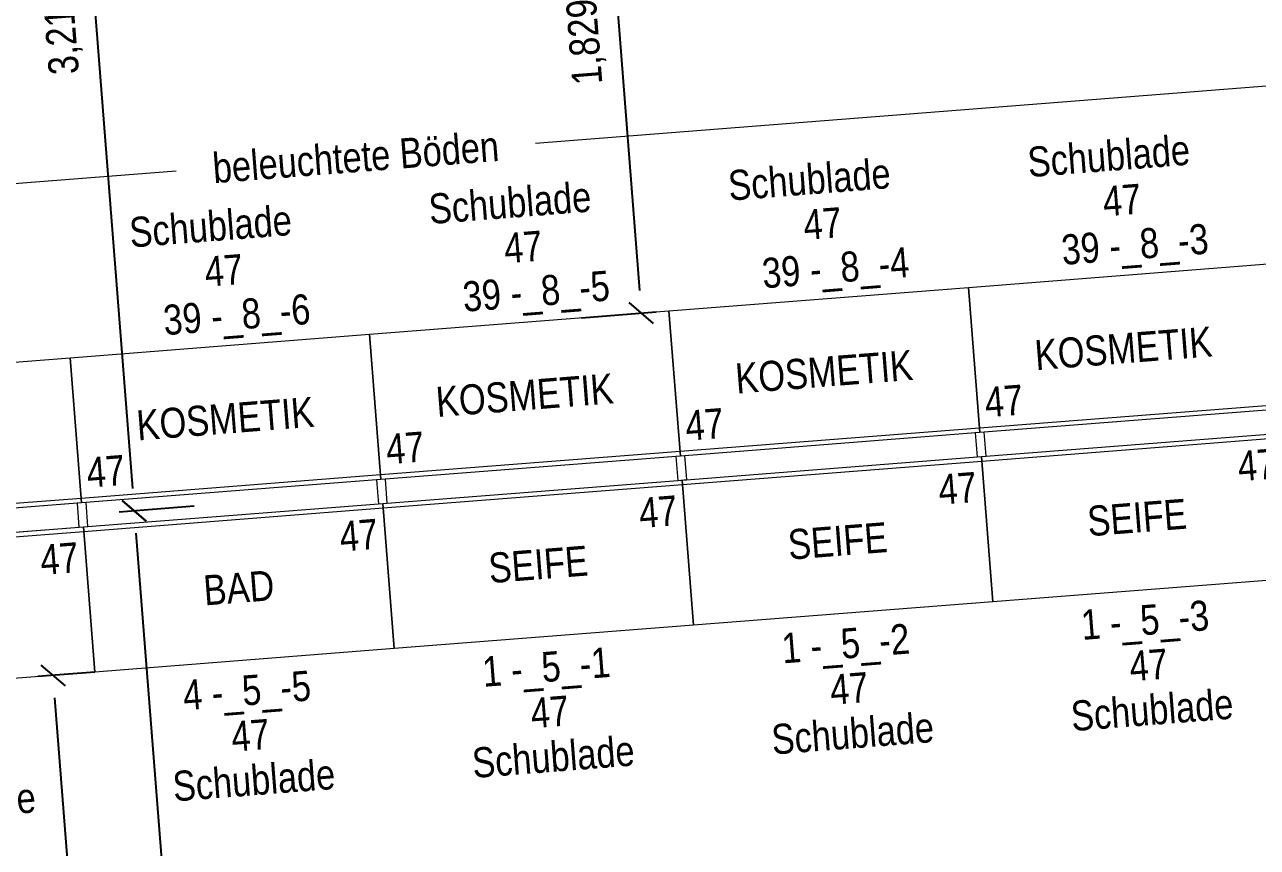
# Model space of a CAD drawing. Header units: millimetres. Extents: x 1954135 to 2038297, y 1349223 to 1397094.
# Drawn here: x 1992675 to 1996780, y 1381566 to 1384305 of the extents above; entities that cross this region are included whole.
import ezdxf
from ezdxf.enums import TextEntityAlignment as Align

# ---------------------------------------------------------------- set-up
doc = ezdxf.new("R2010")
doc.units = ezdxf.units.MM
doc.header["$MEASUREMENT"] = 0
doc.layers.get('Defpoints').update_dxf_attribs({"lineweight": 0})
for name, color, linetype, lineweight in [('10_Einrichtung', 7, 'Continuous', 0), ('10_Einrichtung (Construction)', 7, 'Continuous', 0), ('13_Ladenbau', 94, 'Continuous', 0), ('20_Sortimentierung', 7, 'Continuous', 0), ('21_Modulnummer', 7, 'Continuous', 0), ('TXT Schrift allgemein', 7, 'Continuous', 13)]:
    doc.layers.add(name, color=color, linetype=linetype, lineweight=lineweight)
doc.styles.add('Rossmann', font='ARIALN.TTF', dxfattribs={"height": 100})
doc.styles.add('Style-Arial Narrow', font='ARIALN.TTF')
doc.dimstyles.new('Rossmann', dxfattribs={"dimtxt": 100, "dimasz": 75, "dimexe": 50, "dimexo": 0.0625, "dimgap": 50, "dimtad": 1, "dimdec": 3, "dimlfac": 0.001, "dimzin": 3, "dimtxsty": 'Rossmann', "dimcen": 0, "dimadec": 3, "dimazin": 0, "dimtfac": 1, "dimtdec": 0, "dimtofl": 0, "dimtmove": 0, "dimatfit": 1, "dimfxl": 200, "dimfxlon": 1, "dimfrac": 2, "dimtolj": 1, "dimtzin": 3, "dimarcsym": 0})

# ---------------------------------------------------------------- blocks, each defined once
blk = doc.blocks.new('_Oblique-1')
at = {"color": 0, "linetype": 'ByBlock', "lineweight": -2}
blk.add_line((0.5, 0.5), (-0.5, -0.5), dxfattribs=at)
blk = doc.blocks.new('*D374')
at = {"layer": '10_Einrichtung', "color": 0, "linetype": 'ByBlock', "lineweight": -2, "transparency": 16777216}
for p, q in [((1994386.6, 1385153.3), (1994635.9, 1385172.8)), ((1994529.3, 1383329.8), (1994778.6, 1383349.3))]:
    blk.add_line(p, q, dxfattribs=at)
at = {"layer": '10_Einrichtung', "color": 0, "linetype": 'Continuous', "lineweight": -2, "transparency": 16777216}
blk.add_line((1994591.9, 1385094.1), (1994722.9, 1383420.2), dxfattribs=at)
at = {"layer": 'Defpoints', "color": 0, "linetype": 'Continuous', "lineweight": 0, "transparency": 16777216}
for p in [(1994010.4, 1385123.8), (1994728.7, 1383345.4), (1994053.4, 1383292.6)]:
    blk.add_point(p, dxfattribs=at)
at = {"layer": '10_Einrichtung', "color": 0, "linetype": 'Continuous', "lineweight": -2, "transparency": 16777216, "xscale": 75, "yscale": 75, "zscale": 75}
for p, rotation in [((1994586, 1385168.9), 94.47537400066294), ((1994728.7, 1383345.4), 274.475374000663)]:
    blk.add_blockref('_Oblique-1', p, dxfattribs=dict(at, rotation=rotation))
at = {"layer": '10_Einrichtung', "color": 0, "linetype": 'Continuous', "lineweight": 0, "transparency": 16777216, "insert": (1994547.6, 1384248.6), "char_height": 100, "attachment_point": 5, "rotation": 94.4754, "style": 'Style-Arial Narrow'}
blk.add_mtext('\\A1;1,829', dxfattribs=at)
blk = doc.blocks.new('*D401')
at = {"layer": '10_Einrichtung', "color": 0, "linetype": 'ByBlock', "lineweight": -2, "transparency": 16777216}
for p, q in [((1992909, 1382149.8), (1992719.6, 1382135)), ((1992706.6, 1380378.6), (1992955.9, 1380398.1))]:
    blk.add_line(p, q, dxfattribs=at)
at = {"layer": '10_Einrichtung', "color": 0, "linetype": 'Continuous', "lineweight": -2, "transparency": 16777216}
blk.add_line((1992775.3, 1382064.1), (1992900.2, 1380469), dxfattribs=at)
at = {"layer": 'Defpoints', "color": 0, "linetype": 'Continuous', "lineweight": 0, "transparency": 16777216}
for p in [(1992909.1, 1382149.8), (1992906, 1380394.2), (1992442.5, 1380357.9)]:
    blk.add_point(p, dxfattribs=at)
at = {"layer": '10_Einrichtung', "color": 0, "linetype": 'Continuous', "lineweight": -2, "transparency": 16777216, "xscale": 75, "yscale": 75, "zscale": 75}
for p, rotation in [((1992769.5, 1382138.9), 94.47537400066304), ((1992906, 1380394.2), 274.4753740006631)]:
    blk.add_blockref('_Oblique-1', p, dxfattribs=dict(at, rotation=rotation))
at = {"layer": '10_Einrichtung', "color": 0, "linetype": 'Continuous', "lineweight": 0, "transparency": 16777216, "insert": (1992728, 1381258), "char_height": 100, "attachment_point": 5, "rotation": 94.4754, "style": 'Style-Arial Narrow'}
blk.add_mtext('\\A1;1,750', dxfattribs=at)
blk = doc.blocks.new('*U693')
at = {"layer": '10_Einrichtung', "color": 7, "linetype": 'Continuous', "lineweight": 0}
blk.add_line((-500, 187.5), (500, 187.5), dxfattribs=at)
at = {"layer": '10_Einrichtung', "color": 7, "linetype": 'Continuous', "lineweight": 0, "flags": 128}
for points in [[(-485, 282.5), (-515, 282.5), (-515, 202.5), (-485, 202.5)], [(515, 282.5), (485, 282.5), (485, 202.5), (515, 202.5)], [(-500, 202.5), (500, 202.5), (500, -282.5), (-500, -282.5)]]:
    blk.add_lwpolyline(points, close=True, dxfattribs=at)
at = {"layer": '10_Einrichtung (Construction)', "color": 3, "linetype": 'Continuous', "lineweight": 0}
for p, q in [((-500, 202.5), (-500, -282.5)), ((500, 202.5), (500, -282.5))]:
    blk.add_line(p, q, dxfattribs=at)
at = {"layer": '10_Einrichtung (Construction)', "color": 5, "linetype": 'Continuous', "lineweight": 0}
blk.add_line((-500, 202.5), (500, 202.5), dxfattribs=at)
at = {"layer": '10_Einrichtung', "color": 7, "linetype": 'Continuous', "lineweight": 0, "style": 'Rossmann'}
blk.add_text('47', height=100, rotation=180, dxfattribs=at).set_placement((411.7, 103.6), align=Align.MIDDLE_CENTER)
blk = doc.blocks.new('R1 47_4')
at = {"layer": '10_Einrichtung', "color": 7, "linetype": 'Continuous', "lineweight": 0}
blk.add_blockref('*U693', (500, -242.5), dxfattribs=at)
blk = doc.blocks.new('I1 47_4')
at = {"layer": '10_Einrichtung', "color": 7, "linetype": 'Continuous', "lineweight": 0}
blk.add_blockref('R1 47_4', (0, 0), dxfattribs=at)
at = {"layer": '20_Sortimentierung', "color": 7, "linetype": 'Continuous', "lineweight": 0, "style": 'Style-Arial Narrow'}
blk.add_attdef('I1 47_4_0', text='', height=100, rotation=180, dxfattribs=at).set_placement((501.1, -282.5), align=Align.MIDDLE_CENTER)
at = {"layer": '21_Modulnummer', "color": 7, "linetype": 'Continuous', "lineweight": 0, "insert": (435.8, -675), "char_height": 100, "attachment_point": 2, "rotation": 180, "line_spacing_factor": 0.6, "style": 'Style-Arial Narrow'}
blk.add_mtext('39 -_8_-3', dxfattribs=at)
at = {"layer": '21_Modulnummer', "color": 251, "linetype": 'Continuous', "lineweight": 0, "style": 'Style-Arial Narrow'}
blk.add_attdef('I1 47_4_0', text='', height=100, rotation=180, dxfattribs=at).set_placement((467.6, -825), align=Align.TOP_CENTER)
at = {"layer": '21_Modulnummer', "color": 5, "linetype": 'Continuous', "lineweight": 0, "style": 'Style-Arial Narrow'}
blk.add_attdef('I1 47_4_0', text='', height=100, rotation=180, dxfattribs=at).set_placement((500, -975), align=Align.TOP_CENTER)
blk = doc.blocks.new('*U696')
at = {"layer": '10_Einrichtung', "color": 7, "linetype": 'Continuous', "lineweight": 0}
blk.add_line((-500, 187.5), (500, 187.5), dxfattribs=at)
at = {"layer": '10_Einrichtung', "color": 7, "linetype": 'Continuous', "lineweight": 0, "flags": 128}
for points in [[(-485, 282.5), (-515, 282.5), (-515, 202.5), (-485, 202.5)], [(515, 282.5), (485, 282.5), (485, 202.5), (515, 202.5)], [(-500, 202.5), (500, 202.5), (500, -282.5), (-500, -282.5)]]:
    blk.add_lwpolyline(points, close=True, dxfattribs=at)
at = {"layer": '10_Einrichtung (Construction)', "color": 3, "linetype": 'Continuous', "lineweight": 0}
for p, q in [((-500, 202.5), (-500, -282.5)), ((500, 202.5), (500, -282.5))]:
    blk.add_line(p, q, dxfattribs=at)
at = {"layer": '10_Einrichtung (Construction)', "color": 5, "linetype": 'Continuous', "lineweight": 0}
blk.add_line((-500, 202.5), (500, 202.5), dxfattribs=at)
at = {"layer": '10_Einrichtung', "color": 7, "linetype": 'Continuous', "lineweight": 0, "style": 'Rossmann'}
blk.add_text('47', height=100, rotation=180, dxfattribs=at).set_placement((411.7, 103.6), align=Align.MIDDLE_CENTER)
blk = doc.blocks.new('R1 47_5')
at = {"layer": '10_Einrichtung', "color": 7, "linetype": 'Continuous', "lineweight": 0}
blk.add_blockref('*U696', (500, -242.5), dxfattribs=at)
blk = doc.blocks.new('I1 47_5')
at = {"layer": '10_Einrichtung', "color": 7, "linetype": 'Continuous', "lineweight": 0}
blk.add_blockref('R1 47_5', (0, 0), dxfattribs=at)
at = {"layer": '20_Sortimentierung', "color": 7, "linetype": 'Continuous', "lineweight": 0, "style": 'Style-Arial Narrow'}
blk.add_attdef('I1 47_5_0', text='', height=100, rotation=180, dxfattribs=at).set_placement((501.1, -282.5), align=Align.MIDDLE_CENTER)
at = {"layer": '21_Modulnummer', "color": 7, "linetype": 'Continuous', "lineweight": 0, "insert": (435.8, -675), "char_height": 100, "attachment_point": 2, "rotation": 180, "line_spacing_factor": 0.6, "style": 'Style-Arial Narrow'}
blk.add_mtext('39 -_8_-4', dxfattribs=at)
at = {"layer": '21_Modulnummer', "color": 251, "linetype": 'Continuous', "lineweight": 0, "style": 'Style-Arial Narrow'}
blk.add_attdef('I1 47_5_0', text='', height=100, rotation=180, dxfattribs=at).set_placement((467.6, -825), align=Align.TOP_CENTER)
at = {"layer": '21_Modulnummer', "color": 5, "linetype": 'Continuous', "lineweight": 0, "style": 'Style-Arial Narrow'}
blk.add_attdef('I1 47_5_0', text='', height=100, rotation=180, dxfattribs=at).set_placement((500, -975), align=Align.TOP_CENTER)
blk = doc.blocks.new('*U699')
at = {"layer": '10_Einrichtung', "color": 7, "linetype": 'Continuous', "lineweight": 0}
blk.add_line((-500, 187.5), (500, 187.5), dxfattribs=at)
at = {"layer": '10_Einrichtung', "color": 7, "linetype": 'Continuous', "lineweight": 0, "flags": 128}
for points in [[(-485, 282.5), (-515, 282.5), (-515, 202.5), (-485, 202.5)], [(515, 282.5), (485, 282.5), (485, 202.5), (515, 202.5)], [(-500, 202.5), (500, 202.5), (500, -282.5), (-500, -282.5)]]:
    blk.add_lwpolyline(points, close=True, dxfattribs=at)
at = {"layer": '10_Einrichtung (Construction)', "color": 3, "linetype": 'Continuous', "lineweight": 0}
for p, q in [((-500, 202.5), (-500, -282.5)), ((500, 202.5), (500, -282.5))]:
    blk.add_line(p, q, dxfattribs=at)
at = {"layer": '10_Einrichtung (Construction)', "color": 5, "linetype": 'Continuous', "lineweight": 0}
blk.add_line((-500, 202.5), (500, 202.5), dxfattribs=at)
at = {"layer": '10_Einrichtung', "color": 7, "linetype": 'Continuous', "lineweight": 0, "style": 'Rossmann'}
blk.add_text('47', height=100, rotation=180, dxfattribs=at).set_placement((411.7, 103.6), align=Align.MIDDLE_CENTER)
blk = doc.blocks.new('R1 47_6')
at = {"layer": '10_Einrichtung', "color": 7, "linetype": 'Continuous', "lineweight": 0}
blk.add_blockref('*U699', (500, -242.5), dxfattribs=at)
blk = doc.blocks.new('I1 47_6')
at = {"layer": '10_Einrichtung', "color": 7, "linetype": 'Continuous', "lineweight": 0}
blk.add_blockref('R1 47_6', (0, 0), dxfattribs=at)
at = {"layer": '20_Sortimentierung', "color": 7, "linetype": 'Continuous', "lineweight": 0, "style": 'Style-Arial Narrow'}
blk.add_attdef('I1 47_6_0', text='', height=100, rotation=180, dxfattribs=at).set_placement((501.1, -282.5), align=Align.MIDDLE_CENTER)
at = {"layer": '21_Modulnummer', "color": 7, "linetype": 'Continuous', "lineweight": 0, "insert": (435.8, -675), "char_height": 100, "attachment_point": 2, "rotation": 180, "line_spacing_factor": 0.6, "style": 'Style-Arial Narrow'}
blk.add_mtext('39 -_8_-5', dxfattribs=at)
at = {"layer": '21_Modulnummer', "color": 251, "linetype": 'Continuous', "lineweight": 0, "style": 'Style-Arial Narrow'}
blk.add_attdef('I1 47_6_0', text='', height=100, rotation=180, dxfattribs=at).set_placement((467.6, -825), align=Align.TOP_CENTER)
at = {"layer": '21_Modulnummer', "color": 5, "linetype": 'Continuous', "lineweight": 0, "style": 'Style-Arial Narrow'}
blk.add_attdef('I1 47_6_0', text='', height=100, rotation=180, dxfattribs=at).set_placement((500, -975), align=Align.TOP_CENTER)
blk = doc.blocks.new('*U702')
at = {"layer": '10_Einrichtung', "color": 7, "linetype": 'Continuous', "lineweight": 0}
blk.add_line((-500, 187.5), (500, 187.5), dxfattribs=at)
at = {"layer": '10_Einrichtung', "color": 7, "linetype": 'Continuous', "lineweight": 0, "flags": 128}
for points in [[(-485, 282.5), (-515, 282.5), (-515, 202.5), (-485, 202.5)], [(515, 282.5), (485, 282.5), (485, 202.5), (515, 202.5)], [(-500, 202.5), (500, 202.5), (500, -282.5), (-500, -282.5)]]:
    blk.add_lwpolyline(points, close=True, dxfattribs=at)
at = {"layer": '10_Einrichtung (Construction)', "color": 3, "linetype": 'Continuous', "lineweight": 0}
for p, q in [((-500, 202.5), (-500, -282.5)), ((500, 202.5), (500, -282.5))]:
    blk.add_line(p, q, dxfattribs=at)
at = {"layer": '10_Einrichtung (Construction)', "color": 5, "linetype": 'Continuous', "lineweight": 0}
blk.add_line((-500, 202.5), (500, 202.5), dxfattribs=at)
at = {"layer": '10_Einrichtung', "color": 7, "linetype": 'Continuous', "lineweight": 0, "style": 'Rossmann'}
blk.add_text('47', height=100, rotation=180, dxfattribs=at).set_placement((411.7, 103.6), align=Align.MIDDLE_CENTER)
blk = doc.blocks.new('R1 47_7')
at = {"layer": '10_Einrichtung', "color": 7, "linetype": 'Continuous', "lineweight": 0}
blk.add_blockref('*U702', (500, -242.5), dxfattribs=at)
blk = doc.blocks.new('I1 47_7')
at = {"layer": '10_Einrichtung', "color": 7, "linetype": 'Continuous', "lineweight": 0}
blk.add_blockref('R1 47_7', (0, 0), dxfattribs=at)
at = {"layer": '20_Sortimentierung', "color": 7, "linetype": 'Continuous', "lineweight": 0, "style": 'Style-Arial Narrow'}
blk.add_attdef('I1 47_7_0', text='', height=100, rotation=180, dxfattribs=at).set_placement((501.1, -282.5), align=Align.MIDDLE_CENTER)
at = {"layer": '21_Modulnummer', "color": 7, "linetype": 'Continuous', "lineweight": 0, "insert": (435.8, -675), "char_height": 100, "attachment_point": 2, "rotation": 180, "line_spacing_factor": 0.6, "style": 'Style-Arial Narrow'}
blk.add_mtext('39 -_8_-6', dxfattribs=at)
at = {"layer": '21_Modulnummer', "color": 251, "linetype": 'Continuous', "lineweight": 0, "style": 'Style-Arial Narrow'}
blk.add_attdef('I1 47_7_0', text='', height=100, rotation=180, dxfattribs=at).set_placement((467.6, -825), align=Align.TOP_CENTER)
at = {"layer": '21_Modulnummer', "color": 5, "linetype": 'Continuous', "lineweight": 0, "style": 'Style-Arial Narrow'}
blk.add_attdef('I1 47_7_0', text='', height=100, rotation=180, dxfattribs=at).set_placement((500, -975), align=Align.TOP_CENTER)
blk = doc.blocks.new('*U705')
at = {"layer": '10_Einrichtung', "color": 7, "linetype": 'Continuous', "lineweight": 0}
blk.add_line((-500, 187.5), (500, 187.5), dxfattribs=at)
at = {"layer": '10_Einrichtung', "color": 7, "linetype": 'Continuous', "lineweight": 0, "flags": 128}
for points in [[(-485, 282.5), (-515, 282.5), (-515, 202.5), (-485, 202.5)], [(515, 282.5), (485, 282.5), (485, 202.5), (515, 202.5)], [(-500, 202.5), (500, 202.5), (500, -282.5), (-500, -282.5)]]:
    blk.add_lwpolyline(points, close=True, dxfattribs=at)
at = {"layer": '10_Einrichtung (Construction)', "color": 3, "linetype": 'Continuous', "lineweight": 0}
for p, q in [((-500, 202.5), (-500, -282.5)), ((500, 202.5), (500, -282.5))]:
    blk.add_line(p, q, dxfattribs=at)
at = {"layer": '10_Einrichtung (Construction)', "color": 5, "linetype": 'Continuous', "lineweight": 0}
blk.add_line((-500, 202.5), (500, 202.5), dxfattribs=at)
at = {"layer": '10_Einrichtung', "color": 7, "linetype": 'Continuous', "lineweight": 0, "style": 'Rossmann'}
blk.add_text('47', height=100, rotation=180, dxfattribs=at).set_placement((411.7, 103.6), align=Align.MIDDLE_CENTER)
blk = doc.blocks.new('R1 47_8')
at = {"layer": '10_Einrichtung', "color": 7, "linetype": 'Continuous', "lineweight": 0}
blk.add_blockref('*U705', (500, -242.5), dxfattribs=at)
blk = doc.blocks.new('I1 47_8')
at = {"layer": '10_Einrichtung', "color": 7, "linetype": 'Continuous', "lineweight": 0}
blk.add_blockref('R1 47_8', (0, 0), dxfattribs=at)
at = {"layer": '20_Sortimentierung', "color": 7, "linetype": 'Continuous', "lineweight": 0, "style": 'Style-Arial Narrow'}
blk.add_attdef('I1 47_8_0', text='', height=100, rotation=180, dxfattribs=at).set_placement((501.1, -282.5), align=Align.MIDDLE_CENTER)
at = {"layer": '21_Modulnummer', "color": 7, "linetype": 'Continuous', "lineweight": 0, "insert": (435.8, -675), "char_height": 100, "attachment_point": 2, "rotation": 180, "line_spacing_factor": 0.6, "style": 'Style-Arial Narrow'}
blk.add_mtext('39 -_8_-7', dxfattribs=at)
at = {"layer": '21_Modulnummer', "color": 251, "linetype": 'Continuous', "lineweight": 0, "style": 'Style-Arial Narrow'}
blk.add_attdef('I1 47_8_0', text='', height=100, rotation=180, dxfattribs=at).set_placement((467.6, -825), align=Align.TOP_CENTER)
at = {"layer": '21_Modulnummer', "color": 5, "linetype": 'Continuous', "lineweight": 0, "style": 'Style-Arial Narrow'}
blk.add_attdef('I1 47_8_0', text='', height=100, rotation=180, dxfattribs=at).set_placement((500, -975), align=Align.TOP_CENTER)
blk = doc.blocks.new('*U726')
at = {"layer": '10_Einrichtung', "color": 7, "linetype": 'Continuous', "lineweight": 0}
blk.add_line((-500, 187.5), (500, 187.5), dxfattribs=at)
at = {"layer": '10_Einrichtung', "color": 7, "linetype": 'Continuous', "lineweight": 0, "flags": 128}
for points in [[(-485, 282.5), (-515, 282.5), (-515, 202.5), (-485, 202.5)], [(515, 282.5), (485, 282.5), (485, 202.5), (515, 202.5)], [(-500, 202.5), (500, 202.5), (500, -282.5), (-500, -282.5)]]:
    blk.add_lwpolyline(points, close=True, dxfattribs=at)
at = {"layer": '10_Einrichtung (Construction)', "color": 3, "linetype": 'Continuous', "lineweight": 0}
for p, q in [((-500, 202.5), (-500, -282.5)), ((500, 202.5), (500, -282.5))]:
    blk.add_line(p, q, dxfattribs=at)
at = {"layer": '10_Einrichtung (Construction)', "color": 5, "linetype": 'Continuous', "lineweight": 0}
blk.add_line((-500, 202.5), (500, 202.5), dxfattribs=at)
at = {"layer": '10_Einrichtung', "color": 7, "linetype": 'Continuous', "lineweight": 0, "style": 'Rossmann'}
blk.add_text('47', height=100, dxfattribs=at).set_placement((411.7, 103.6), align=Align.MIDDLE_CENTER)
blk = doc.blocks.new('R1 47_15')
at = {"layer": '10_Einrichtung', "color": 7, "linetype": 'Continuous', "lineweight": 0}
blk.add_blockref('*U726', (500, -242.5), dxfattribs=at)
blk = doc.blocks.new('I1 47_15')
at = {"layer": '10_Einrichtung', "color": 7, "linetype": 'Continuous', "lineweight": 0}
blk.add_blockref('R1 47_15', (0, 0), dxfattribs=at)
at = {"layer": '20_Sortimentierung', "color": 7, "linetype": 'Continuous', "lineweight": 0, "style": 'Style-Arial Narrow'}
blk.add_attdef('I1 47_15_0', text='', height=100, dxfattribs=at).set_placement((500, -282.5), align=Align.MIDDLE_CENTER)
at = {"layer": '21_Modulnummer', "color": 7, "linetype": 'Continuous', "lineweight": 0, "insert": (500, -575), "char_height": 100, "attachment_point": 2, "line_spacing_factor": 0.6, "style": 'Style-Arial Narrow'}
blk.add_mtext('4 -_5_-4', dxfattribs=at)
at = {"layer": '21_Modulnummer', "color": 251, "linetype": 'Continuous', "lineweight": 0, "style": 'Style-Arial Narrow'}
blk.add_attdef('I1 47_15_0', text='', height=100, dxfattribs=at).set_placement((500, -725), align=Align.TOP_CENTER)
at = {"layer": '21_Modulnummer', "color": 5, "linetype": 'Continuous', "lineweight": 0, "style": 'Style-Arial Narrow'}
blk.add_attdef('I1 47_15_0', text='', height=100, dxfattribs=at).set_placement((500, -875), align=Align.TOP_CENTER)
blk = doc.blocks.new('*U729')
at = {"layer": '10_Einrichtung', "color": 7, "linetype": 'Continuous', "lineweight": 0}
blk.add_line((-500, 187.5), (500, 187.5), dxfattribs=at)
at = {"layer": '10_Einrichtung', "color": 7, "linetype": 'Continuous', "lineweight": 0, "flags": 128}
for points in [[(-485, 282.5), (-515, 282.5), (-515, 202.5), (-485, 202.5)], [(515, 282.5), (485, 282.5), (485, 202.5), (515, 202.5)], [(-500, 202.5), (500, 202.5), (500, -282.5), (-500, -282.5)]]:
    blk.add_lwpolyline(points, close=True, dxfattribs=at)
at = {"layer": '10_Einrichtung (Construction)', "color": 3, "linetype": 'Continuous', "lineweight": 0}
for p, q in [((-500, 202.5), (-500, -282.5)), ((500, 202.5), (500, -282.5))]:
    blk.add_line(p, q, dxfattribs=at)
at = {"layer": '10_Einrichtung (Construction)', "color": 5, "linetype": 'Continuous', "lineweight": 0}
blk.add_line((-500, 202.5), (500, 202.5), dxfattribs=at)
at = {"layer": '10_Einrichtung', "color": 7, "linetype": 'Continuous', "lineweight": 0, "style": 'Rossmann'}
blk.add_text('47', height=100, dxfattribs=at).set_placement((411.7, 103.6), align=Align.MIDDLE_CENTER)
blk = doc.blocks.new('R1 47_16')
at = {"layer": '10_Einrichtung', "color": 7, "linetype": 'Continuous', "lineweight": 0}
blk.add_blockref('*U729', (500, -242.5), dxfattribs=at)
blk = doc.blocks.new('I1 47_16')
at = {"layer": '10_Einrichtung', "color": 7, "linetype": 'Continuous', "lineweight": 0}
blk.add_blockref('R1 47_16', (0, 0), dxfattribs=at)
at = {"layer": '20_Sortimentierung', "color": 7, "linetype": 'Continuous', "lineweight": 0, "style": 'Style-Arial Narrow'}
blk.add_attdef('I1 47_16_0', text='', height=100, dxfattribs=at).set_placement((500, -282.5), align=Align.MIDDLE_CENTER)
at = {"layer": '21_Modulnummer', "color": 7, "linetype": 'Continuous', "lineweight": 0, "insert": (500, -575), "char_height": 100, "attachment_point": 2, "line_spacing_factor": 0.6, "style": 'Style-Arial Narrow'}
blk.add_mtext('4 -_5_-5', dxfattribs=at)
at = {"layer": '21_Modulnummer', "color": 251, "linetype": 'Continuous', "lineweight": 0, "style": 'Style-Arial Narrow'}
blk.add_attdef('I1 47_16_0', text='', height=100, dxfattribs=at).set_placement((500, -725), align=Align.TOP_CENTER)
at = {"layer": '21_Modulnummer', "color": 5, "linetype": 'Continuous', "lineweight": 0, "style": 'Style-Arial Narrow'}
blk.add_attdef('I1 47_16_0', text='', height=100, dxfattribs=at).set_placement((500, -875), align=Align.TOP_CENTER)
blk = doc.blocks.new('*U732')
at = {"layer": '10_Einrichtung', "color": 7, "linetype": 'Continuous', "lineweight": 0}
blk.add_line((-500, 187.5), (500, 187.5), dxfattribs=at)
at = {"layer": '10_Einrichtung', "color": 7, "linetype": 'Continuous', "lineweight": 0, "flags": 128}
for points in [[(-485, 282.5), (-515, 282.5), (-515, 202.5), (-485, 202.5)], [(515, 282.5), (485, 282.5), (485, 202.5), (515, 202.5)], [(-500, 202.5), (500, 202.5), (500, -282.5), (-500, -282.5)]]:
    blk.add_lwpolyline(points, close=True, dxfattribs=at)
at = {"layer": '10_Einrichtung (Construction)', "color": 3, "linetype": 'Continuous', "lineweight": 0}
for p, q in [((-500, 202.5), (-500, -282.5)), ((500, 202.5), (500, -282.5))]:
    blk.add_line(p, q, dxfattribs=at)
at = {"layer": '10_Einrichtung (Construction)', "color": 5, "linetype": 'Continuous', "lineweight": 0}
blk.add_line((-500, 202.5), (500, 202.5), dxfattribs=at)
at = {"layer": '10_Einrichtung', "color": 7, "linetype": 'Continuous', "lineweight": 0, "style": 'Rossmann'}
blk.add_text('47', height=100, dxfattribs=at).set_placement((411.7, 103.6), align=Align.MIDDLE_CENTER)
blk = doc.blocks.new('R1 47_17')
at = {"layer": '10_Einrichtung', "color": 7, "linetype": 'Continuous', "lineweight": 0}
blk.add_blockref('*U732', (500, -242.5), dxfattribs=at)
blk = doc.blocks.new('I1 47_17')
at = {"layer": '10_Einrichtung', "color": 7, "linetype": 'Continuous', "lineweight": 0}
blk.add_blockref('R1 47_17', (0, 0), dxfattribs=at)
at = {"layer": '20_Sortimentierung', "color": 7, "linetype": 'Continuous', "lineweight": 0, "style": 'Style-Arial Narrow'}
blk.add_attdef('I1 47_17_0', text='', height=100, dxfattribs=at).set_placement((500, -282.5), align=Align.MIDDLE_CENTER)
at = {"layer": '21_Modulnummer', "color": 7, "linetype": 'Continuous', "lineweight": 0, "insert": (500, -575), "char_height": 100, "attachment_point": 2, "line_spacing_factor": 0.6, "style": 'Style-Arial Narrow'}
blk.add_mtext('1 -_5_-1', dxfattribs=at)
at = {"layer": '21_Modulnummer', "color": 251, "linetype": 'Continuous', "lineweight": 0, "style": 'Style-Arial Narrow'}
blk.add_attdef('I1 47_17_0', text='', height=100, dxfattribs=at).set_placement((500, -725), align=Align.TOP_CENTER)
at = {"layer": '21_Modulnummer', "color": 5, "linetype": 'Continuous', "lineweight": 0, "style": 'Style-Arial Narrow'}
blk.add_attdef('I1 47_17_0', text='', height=100, dxfattribs=at).set_placement((500, -875), align=Align.TOP_CENTER)
blk = doc.blocks.new('*U735')
at = {"layer": '10_Einrichtung', "color": 7, "linetype": 'Continuous', "lineweight": 0}
blk.add_line((-500, 187.5), (500, 187.5), dxfattribs=at)
at = {"layer": '10_Einrichtung', "color": 7, "linetype": 'Continuous', "lineweight": 0, "flags": 128}
for points in [[(-485, 282.5), (-515, 282.5), (-515, 202.5), (-485, 202.5)], [(515, 282.5), (485, 282.5), (485, 202.5), (515, 202.5)], [(-500, 202.5), (500, 202.5), (500, -282.5), (-500, -282.5)]]:
    blk.add_lwpolyline(points, close=True, dxfattribs=at)
at = {"layer": '10_Einrichtung (Construction)', "color": 3, "linetype": 'Continuous', "lineweight": 0}
for p, q in [((-500, 202.5), (-500, -282.5)), ((500, 202.5), (500, -282.5))]:
    blk.add_line(p, q, dxfattribs=at)
at = {"layer": '10_Einrichtung (Construction)', "color": 5, "linetype": 'Continuous', "lineweight": 0}
blk.add_line((-500, 202.5), (500, 202.5), dxfattribs=at)
at = {"layer": '10_Einrichtung', "color": 7, "linetype": 'Continuous', "lineweight": 0, "style": 'Rossmann'}
blk.add_text('47', height=100, dxfattribs=at).set_placement((411.7, 103.6), align=Align.MIDDLE_CENTER)
blk = doc.blocks.new('R1 47_18')
at = {"layer": '10_Einrichtung', "color": 7, "linetype": 'Continuous', "lineweight": 0}
blk.add_blockref('*U735', (500, -242.5), dxfattribs=at)
blk = doc.blocks.new('I1 47_18')
at = {"layer": '10_Einrichtung', "color": 7, "linetype": 'Continuous', "lineweight": 0}
blk.add_blockref('R1 47_18', (0, 0), dxfattribs=at)
at = {"layer": '20_Sortimentierung', "color": 7, "linetype": 'Continuous', "lineweight": 0, "style": 'Style-Arial Narrow'}
blk.add_attdef('I1 47_18_0', text='', height=100, dxfattribs=at).set_placement((500, -282.5), align=Align.MIDDLE_CENTER)
at = {"layer": '21_Modulnummer', "color": 7, "linetype": 'Continuous', "lineweight": 0, "insert": (500, -575), "char_height": 100, "attachment_point": 2, "line_spacing_factor": 0.6, "style": 'Style-Arial Narrow'}
blk.add_mtext('1 -_5_-2', dxfattribs=at)
at = {"layer": '21_Modulnummer', "color": 251, "linetype": 'Continuous', "lineweight": 0, "style": 'Style-Arial Narrow'}
blk.add_attdef('I1 47_18_0', text='', height=100, dxfattribs=at).set_placement((500, -725), align=Align.TOP_CENTER)
at = {"layer": '21_Modulnummer', "color": 5, "linetype": 'Continuous', "lineweight": 0, "style": 'Style-Arial Narrow'}
blk.add_attdef('I1 47_18_0', text='', height=100, dxfattribs=at).set_placement((500, -875), align=Align.TOP_CENTER)
blk = doc.blocks.new('*U738')
at = {"layer": '10_Einrichtung', "color": 7, "linetype": 'Continuous', "lineweight": 0}
blk.add_line((-500, 187.5), (500, 187.5), dxfattribs=at)
at = {"layer": '10_Einrichtung', "color": 7, "linetype": 'Continuous', "lineweight": 0, "flags": 128}
for points in [[(-485, 282.5), (-515, 282.5), (-515, 202.5), (-485, 202.5)], [(515, 282.5), (485, 282.5), (485, 202.5), (515, 202.5)], [(-500, 202.5), (500, 202.5), (500, -282.5), (-500, -282.5)]]:
    blk.add_lwpolyline(points, close=True, dxfattribs=at)
at = {"layer": '10_Einrichtung (Construction)', "color": 3, "linetype": 'Continuous', "lineweight": 0}
for p, q in [((-500, 202.5), (-500, -282.5)), ((500, 202.5), (500, -282.5))]:
    blk.add_line(p, q, dxfattribs=at)
at = {"layer": '10_Einrichtung (Construction)', "color": 5, "linetype": 'Continuous', "lineweight": 0}
blk.add_line((-500, 202.5), (500, 202.5), dxfattribs=at)
at = {"layer": '10_Einrichtung', "color": 7, "linetype": 'Continuous', "lineweight": 0, "style": 'Rossmann'}
blk.add_text('47', height=100, dxfattribs=at).set_placement((411.7, 103.6), align=Align.MIDDLE_CENTER)
blk = doc.blocks.new('R1 47_19')
at = {"layer": '10_Einrichtung', "color": 7, "linetype": 'Continuous', "lineweight": 0}
blk.add_blockref('*U738', (500, -242.5), dxfattribs=at)
blk = doc.blocks.new('I1 47_19')
at = {"layer": '10_Einrichtung', "color": 7, "linetype": 'Continuous', "lineweight": 0}
blk.add_blockref('R1 47_19', (0, 0), dxfattribs=at)
at = {"layer": '20_Sortimentierung', "color": 7, "linetype": 'Continuous', "lineweight": 0, "style": 'Style-Arial Narrow'}
blk.add_attdef('I1 47_19_0', text='', height=100, dxfattribs=at).set_placement((500, -282.5), align=Align.MIDDLE_CENTER)
at = {"layer": '21_Modulnummer', "color": 7, "linetype": 'Continuous', "lineweight": 0, "insert": (500, -575), "char_height": 100, "attachment_point": 2, "line_spacing_factor": 0.6, "style": 'Style-Arial Narrow'}
blk.add_mtext('1 -_5_-3', dxfattribs=at)
at = {"layer": '21_Modulnummer', "color": 251, "linetype": 'Continuous', "lineweight": 0, "style": 'Style-Arial Narrow'}
blk.add_attdef('I1 47_19_0', text='', height=100, dxfattribs=at).set_placement((500, -725), align=Align.TOP_CENTER)
at = {"layer": '21_Modulnummer', "color": 5, "linetype": 'Continuous', "lineweight": 0, "style": 'Style-Arial Narrow'}
blk.add_attdef('I1 47_19_0', text='', height=100, dxfattribs=at).set_placement((500, -875), align=Align.TOP_CENTER)
blk = doc.blocks.new('belB')
at = {"layer": '21_Modulnummer', "color": 5, "linetype": 'Continuous', "lineweight": 0, "flags": 128}
for points in [[(-793, 0.6), (-5193, 0.6), (-5193, -124.4)], [(407, 0.6), (4807, 0.6), (4807, -124.4)]]:
    blk.add_lwpolyline(points, dxfattribs=at)
at = {"layer": '21_Modulnummer', "color": 5, "style": 'Rossmann'}
blk.add_text('beleuchtete Böden', height=100, dxfattribs=at).set_placement((-193, 0.6), align=Align.MIDDLE_CENTER)
blk = doc.blocks.new('*D1469')
at = {"layer": '13_Ladenbau', "color": 0, "linetype": 'ByBlock', "lineweight": -2, "transparency": 16777216}
for p, q in [((1992988.2, 1385911.5), (1992739, 1385891.9)), ((1993239.4, 1382702.3), (1992990.2, 1382682.8))]:
    blk.add_line(p, q, dxfattribs=at)
at = {"layer": '13_Ladenbau', "color": 94, "linetype": 'Continuous', "lineweight": -2, "transparency": 16777216}
blk.add_line((1992794.7, 1385821.1), (1993034.2, 1382761.4), dxfattribs=at)
at = {"layer": 'Defpoints', "color": 0, "linetype": 'Continuous', "lineweight": 0, "transparency": 16777216}
for p in [(1994336.7, 1386017), (1993865.1, 1382751.2), (1993040, 1382686.7)]:
    blk.add_point(p, dxfattribs=at)
at = {"layer": '13_Ladenbau', "color": 94, "linetype": 'Continuous', "lineweight": -2, "transparency": 16777216, "xscale": 75, "yscale": 75, "zscale": 75}
for p, rotation in [((1992788.8, 1385895.8), 94.47537400065903), ((1993040, 1382686.7), 274.475374000659)]:
    blk.add_blockref('_Oblique-1', p, dxfattribs=dict(at, rotation=rotation))
at = {"layer": '13_Ladenbau', "color": 0, "linetype": 'Continuous', "lineweight": 0, "transparency": 16777216, "insert": (1992804.7, 1384282.7), "char_height": 100, "attachment_point": 5, "rotation": 94.4754, "style": 'Style-Arial Narrow'}
blk.add_mtext('\\A1;3,219', dxfattribs=at)
blk = doc.blocks.new('*D1467')
at = {"layer": '13_Ladenbau', "color": 0, "linetype": 'ByBlock', "lineweight": -2, "transparency": 16777216}
for p, q in [((1993239.4, 1382702.3), (1992990.2, 1382682.8)), ((1993457.9, 1379910.8), (1993208.7, 1379891.3))]:
    blk.add_line(p, q, dxfattribs=at)
at = {"layer": '13_Ladenbau', "color": 94, "linetype": 'Continuous', "lineweight": -2, "transparency": 16777216}
blk.add_line((1993045.9, 1382611.9), (1993252.7, 1379970), dxfattribs=at)
at = {"layer": 'Defpoints', "color": 0, "linetype": 'Continuous', "lineweight": 0, "transparency": 16777216}
for p in [(1993865.1, 1382751.2), (1993258.5, 1379895.2), (1993480.4, 1379912.6)]:
    blk.add_point(p, dxfattribs=at)
at = {"layer": '13_Ladenbau', "color": 94, "linetype": 'Continuous', "lineweight": -2, "transparency": 16777216, "xscale": 75, "yscale": 75, "zscale": 75}
for p, rotation in [((1993040, 1382686.7), 94.47537400065903), ((1993258.5, 1379895.2), 274.475374000659)]:
    blk.add_blockref('_Oblique-1', p, dxfattribs=dict(at, rotation=rotation))
at = {"layer": '13_Ladenbau', "color": 0, "linetype": 'Continuous', "lineweight": 0, "transparency": 16777216, "insert": (1993039.5, 1381282.3), "char_height": 100, "attachment_point": 5, "rotation": 94.4754, "style": 'Style-Arial Narrow'}
blk.add_mtext('\\A1;2,800', dxfattribs=at)

msp = doc.modelspace()

# ---------------------------------------------------------------- block references
at = {"layer": '21_Modulnummer', "color": 5, "rotation": 4.475374000658994}
msp.add_blockref('belB', (1993970.4037, 1383879.0097), dxfattribs=at)
at = {"layer": 'TXT Schrift allgemein'}
ref = msp.add_blockref('I1 47_4', (1996855.9188, 1382985.33), dxfattribs=dict(at, rotation=184.4753740006629))
ref.add_attrib('I1 47_4_0', '47', dxfattribs={"layer": '21_Modulnummer', "color": 251, "linetype": 'Continuous', "lineweight": 0, "height": 100, "rotation": 4.475374, "style": 'Style-Arial Narrow'}).set_placement((1996325.4017, 1383771.3299), align=Align.TOP_CENTER)
ref.add_attrib('I1 47_4_0', 'KOSMETIK', dxfattribs={"layer": '20_Sortimentierung', "color": 7, "linetype": 'Continuous', "lineweight": 0, "height": 100, "rotation": 4.475374, "style": 'Style-Arial Narrow'}).set_placement((1996334.3219, 1383227.869), align=Align.MIDDLE_CENTER)
ref.add_attrib('I1 47_4_0', 'Schublade', dxfattribs={"layer": '21_Modulnummer', "color": 5, "linetype": 'Continuous', "lineweight": 0, "height": 100, "rotation": 4.475374, "style": 'Style-Arial Narrow'}).set_placement((1996281.3635, 1383918.3419), align=Align.TOP_CENTER)
ref = msp.add_blockref('I1 47_5', (1995858.9679, 1382907.2994), dxfattribs=dict(at, rotation=184.4753740006629))
ref.add_attrib('I1 47_5_0', '47', dxfattribs={"layer": '21_Modulnummer', "color": 251, "linetype": 'Continuous', "lineweight": 0, "height": 100, "rotation": 4.475374, "style": 'Style-Arial Narrow'}).set_placement((1995328.4507, 1383693.2993), align=Align.TOP_CENTER)
ref.add_attrib('I1 47_5_0', 'KOSMETIK', dxfattribs={"layer": '20_Sortimentierung', "color": 7, "linetype": 'Continuous', "lineweight": 0, "height": 100, "rotation": 4.475374, "style": 'Style-Arial Narrow'}).set_placement((1995337.371, 1383149.8384), align=Align.MIDDLE_CENTER)
ref.add_attrib('I1 47_5_0', 'Schublade', dxfattribs={"layer": '21_Modulnummer', "color": 5, "linetype": 'Continuous', "lineweight": 0, "height": 100, "rotation": 4.475374, "style": 'Style-Arial Narrow'}).set_placement((1995284.4126, 1383840.3113), align=Align.TOP_CENTER)
ref = msp.add_blockref('I1 47_6', (1994862.0169, 1382829.2688), dxfattribs=dict(at, rotation=184.4753740006629))
ref.add_attrib('I1 47_6_0', '47', dxfattribs={"layer": '21_Modulnummer', "color": 251, "linetype": 'Continuous', "lineweight": 0, "height": 100, "rotation": 4.475374, "style": 'Style-Arial Narrow'}).set_placement((1994331.4997, 1383615.2687), align=Align.TOP_CENTER)
ref.add_attrib('I1 47_6_0', 'KOSMETIK', dxfattribs={"layer": '20_Sortimentierung', "color": 7, "linetype": 'Continuous', "lineweight": 0, "height": 100, "rotation": 4.475374, "style": 'Style-Arial Narrow'}).set_placement((1994340.42, 1383071.8077), align=Align.MIDDLE_CENTER)
ref.add_attrib('I1 47_6_0', 'Schublade', dxfattribs={"layer": '21_Modulnummer', "color": 5, "linetype": 'Continuous', "lineweight": 0, "height": 100, "rotation": 4.475374, "style": 'Style-Arial Narrow'}).set_placement((1994287.4616, 1383762.2806), align=Align.TOP_CENTER)
ref = msp.add_blockref('I1 47_7', (1993865.066, 1382751.2382), dxfattribs=dict(at, rotation=184.4753740006629))
ref.add_attrib('I1 47_7_0', '47', dxfattribs={"layer": '21_Modulnummer', "color": 251, "linetype": 'Continuous', "lineweight": 0, "height": 100, "rotation": 4.475374, "style": 'Style-Arial Narrow'}).set_placement((1993334.5488, 1383537.2381), align=Align.TOP_CENTER)
ref.add_attrib('I1 47_7_0', 'KOSMETIK', dxfattribs={"layer": '20_Sortimentierung', "color": 7, "linetype": 'Continuous', "lineweight": 0, "height": 100, "rotation": 4.475374, "style": 'Style-Arial Narrow'}).set_placement((1993343.469, 1382993.7771), align=Align.MIDDLE_CENTER)
ref.add_attrib('I1 47_7_0', 'Schublade', dxfattribs={"layer": '21_Modulnummer', "color": 5, "linetype": 'Continuous', "lineweight": 0, "height": 100, "rotation": 4.475374, "style": 'Style-Arial Narrow'}).set_placement((1993290.5106, 1383684.25), align=Align.TOP_CENTER)
ref = msp.add_blockref('I1 47_8', (1992868.115, 1382673.2075), dxfattribs=dict(at, rotation=184.4753740006629))
ref.add_attrib('I1 47_8_0', '47', dxfattribs={"layer": '21_Modulnummer', "color": 251, "linetype": 'Continuous', "lineweight": 0, "height": 100, "rotation": 4.475374, "style": 'Style-Arial Narrow'}).set_placement((1992337.5978, 1383459.2075), align=Align.TOP_CENTER)
ref.add_attrib('I1 47_8_0', 'KOSMETIK', dxfattribs={"layer": '20_Sortimentierung', "color": 7, "linetype": 'Continuous', "lineweight": 0, "height": 100, "rotation": 4.475374, "style": 'Style-Arial Narrow'}).set_placement((1992346.5181, 1382915.7465), align=Align.MIDDLE_CENTER)
ref.add_attrib('I1 47_8_0', 'Schublade', dxfattribs={"layer": '21_Modulnummer', "color": 5, "linetype": 'Continuous', "lineweight": 0, "height": 100, "rotation": 4.475374, "style": 'Style-Arial Narrow'}).set_placement((1992293.5597, 1383606.2194), align=Align.TOP_CENTER)
ref = msp.add_blockref('I1 47_19', (1995858.9679, 1382907.2994), dxfattribs=dict(at, rotation=4.475374000662932))
ref.add_attrib('I1 47_19_0', '47', dxfattribs={"layer": '21_Modulnummer', "color": 251, "linetype": 'Continuous', "lineweight": 0, "height": 100, "rotation": 4.475374, "style": 'Style-Arial Narrow'}).set_placement((1996414.0156, 1382223.5252), align=Align.TOP_CENTER)
ref.add_attrib('I1 47_19_0', 'SEIFE', dxfattribs={"layer": '20_Sortimentierung', "color": 7, "linetype": 'Continuous', "lineweight": 0, "height": 100, "rotation": 4.475374, "style": 'Style-Arial Narrow'}).set_placement((1996379.487, 1382664.676), align=Align.MIDDLE_CENTER)
ref.add_attrib('I1 47_19_0', 'Schublade', dxfattribs={"layer": '21_Modulnummer', "color": 5, "linetype": 'Continuous', "lineweight": 0, "height": 100, "rotation": 4.475374, "style": 'Style-Arial Narrow'}).set_placement((1996425.7201, 1382073.9826), align=Align.TOP_CENTER)
ref = msp.add_blockref('I1 47_18', (1994862.0169, 1382829.2688), dxfattribs=dict(at, rotation=4.475374000662932))
ref.add_attrib('I1 47_18_0', '47', dxfattribs={"layer": '21_Modulnummer', "color": 251, "linetype": 'Continuous', "lineweight": 0, "height": 100, "rotation": 4.475374, "style": 'Style-Arial Narrow'}).set_placement((1995417.0646, 1382145.4946), align=Align.TOP_CENTER)
ref.add_attrib('I1 47_18_0', 'SEIFE', dxfattribs={"layer": '20_Sortimentierung', "color": 7, "linetype": 'Continuous', "lineweight": 0, "height": 100, "rotation": 4.475374, "style": 'Style-Arial Narrow'}).set_placement((1995382.536, 1382586.6454), align=Align.MIDDLE_CENTER)
ref.add_attrib('I1 47_18_0', 'Schublade', dxfattribs={"layer": '21_Modulnummer', "color": 5, "linetype": 'Continuous', "lineweight": 0, "height": 100, "rotation": 4.475374, "style": 'Style-Arial Narrow'}).set_placement((1995428.7692, 1381995.952), align=Align.TOP_CENTER)
ref = msp.add_blockref('I1 47_17', (1993865.066, 1382751.2382), dxfattribs=dict(at, rotation=4.475374000662932))
ref.add_attrib('I1 47_17_0', '47', dxfattribs={"layer": '21_Modulnummer', "color": 251, "linetype": 'Continuous', "lineweight": 0, "height": 100, "rotation": 4.475374, "style": 'Style-Arial Narrow'}).set_placement((1994420.1136, 1382067.464), align=Align.TOP_CENTER)
ref.add_attrib('I1 47_17_0', 'SEIFE', dxfattribs={"layer": '20_Sortimentierung', "color": 7, "linetype": 'Continuous', "lineweight": 0, "height": 100, "rotation": 4.475374, "style": 'Style-Arial Narrow'}).set_placement((1994385.5851, 1382508.6148), align=Align.MIDDLE_CENTER)
ref.add_attrib('I1 47_17_0', 'Schublade', dxfattribs={"layer": '21_Modulnummer', "color": 5, "linetype": 'Continuous', "lineweight": 0, "height": 100, "rotation": 4.475374, "style": 'Style-Arial Narrow'}).set_placement((1994431.8182, 1381917.9214), align=Align.TOP_CENTER)
ref = msp.add_blockref('I1 47_16', (1992868.115, 1382673.2075), dxfattribs=dict(at, rotation=4.475374000662932))
ref.add_attrib('I1 47_16_0', '47', dxfattribs={"layer": '21_Modulnummer', "color": 251, "linetype": 'Continuous', "lineweight": 0, "height": 100, "rotation": 4.475374, "style": 'Style-Arial Narrow'}).set_placement((1993423.1627, 1381989.4334), align=Align.TOP_CENTER)
ref.add_attrib('I1 47_16_0', 'BAD', dxfattribs={"layer": '20_Sortimentierung', "color": 7, "linetype": 'Continuous', "lineweight": 0, "height": 100, "rotation": 4.475374, "style": 'Style-Arial Narrow'}).set_placement((1993388.6341, 1382430.5842), align=Align.MIDDLE_CENTER)
ref.add_attrib('I1 47_16_0', 'Schublade', dxfattribs={"layer": '21_Modulnummer', "color": 5, "linetype": 'Continuous', "lineweight": 0, "height": 100, "rotation": 4.475374, "style": 'Style-Arial Narrow'}).set_placement((1993434.8673, 1381839.8908), align=Align.TOP_CENTER)
ref = msp.add_blockref('I1 47_15', (1991871.164, 1382595.1769), dxfattribs=dict(at, rotation=4.475374000662932))
ref.add_attrib('I1 47_15_0', '47', dxfattribs={"layer": '21_Modulnummer', "color": 251, "linetype": 'Continuous', "lineweight": 0, "height": 100, "rotation": 4.475374, "style": 'Style-Arial Narrow'}).set_placement((1992426.2117, 1381911.4028), align=Align.TOP_CENTER)
ref.add_attrib('I1 47_15_0', 'BAD', dxfattribs={"layer": '20_Sortimentierung', "color": 7, "linetype": 'Continuous', "lineweight": 0, "height": 100, "rotation": 4.475374, "style": 'Style-Arial Narrow'}).set_placement((1992391.6832, 1382352.5536), align=Align.MIDDLE_CENTER)
ref.add_attrib('I1 47_15_0', 'Schublade', dxfattribs={"layer": '21_Modulnummer', "color": 5, "linetype": 'Continuous', "lineweight": 0, "height": 100, "rotation": 4.475374, "style": 'Style-Arial Narrow'}).set_placement((1992437.9163, 1381761.8601), align=Align.TOP_CENTER)

# ---------------------------------------------------------------- dimensions: what is measured, and where the dimension line sits
at = {"layer": '10_Einrichtung', "linetype": 'Continuous', "lineweight": 0}
for base, p1, p2, picture, middle in [((1994728.7265, 1383345.4419), (1994010.3757, 1385123.8108), (1994053.3986, 1383292.5844), '*D374', (1994547.6077, 1384248.5627)), ((1992906.0143, 1380394.2161), (1992909.0811, 1382149.8083), (1992442.4793, 1380357.9356), '*D401', (1992727.9777, 1381257.9574))]:
    dim = msp.add_linear_dim(base=base, p1=p1, p2=p2, angle=274.475374, dimstyle='Rossmann', override={"dimtxsty": 'Style-Arial Narrow', "dimblk": '_Oblique-1', "dimtdec": 3, "dimfrac": 0}, dxfattribs=at)
    dim.commit()
    dim.dimension.update_dxf_attribs({"geometry": picture, "text_midpoint": middle})
at = {"layer": '13_Ladenbau', "color": 94, "linetype": 'Continuous', "lineweight": 0}
for base, p1, p2, picture, middle in [((1993040.0239, 1382686.6627), (1994336.6749, 1386016.9955), (1993865.066, 1382751.2382), '*D1469', (1992804.6738, 1384282.6645)), ((1993258.5096, 1379895.2), (1993865.066, 1382751.2382), (1993480.3963, 1379912.5669), '*D1467', (1993039.5069, 1381282.3406))]:
    dim = msp.add_linear_dim(base=base, p1=p1, p2=p2, angle=274.475374, dimstyle='Rossmann', override={"dimtxsty": 'Style-Arial Narrow', "dimblk": '_Oblique-1', "dimclrd": 94, "dimtdec": 3, "dimfrac": 0}, dxfattribs=at)
    dim.commit()
    dim.dimension.update_dxf_attribs({"geometry": picture, "text_midpoint": middle})

doc.saveas('drawing.dxf')
